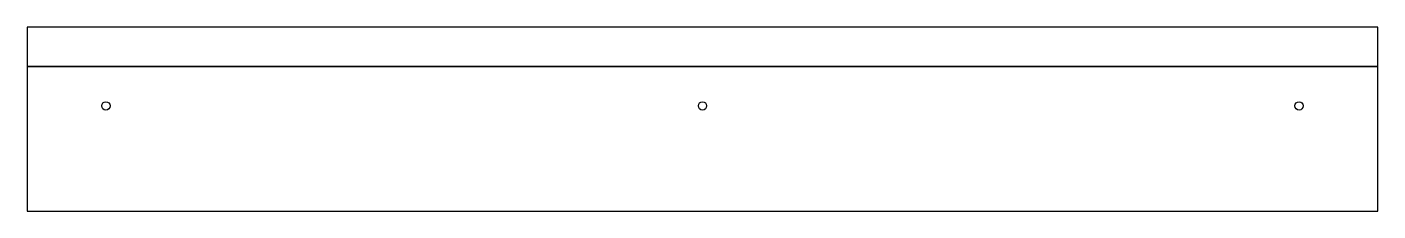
# Model space of a CAD drawing. Header units: inches. Extents: x -48.9 to -23.2, y 71.1 to 74.6.
import ezdxf

# ---------------------------------------------------------------- set-up
doc = ezdxf.new("R2010")
doc.units = ezdxf.units.IN
doc.layers.get('0').update_dxf_attribs({"linetype": 'CONTINUOUS'})

msp = doc.modelspace()

# ---------------------------------------------------------------- linework, layer by layer
for p, q in [((-48.928, 73.072), (-48.928, 71.072)), ((-23.241, 71.072), (-23.241, 73.072)), ((-48.928, 71.072), (-23.241, 71.072))]:
    msp.add_line(p, q)
for points in [[(-48.928, 73.822), (-23.241, 73.822), (-23.241, 74.572), (-48.928, 74.572)], [(-48.928, 71.072), (-23.241, 71.072), (-23.241, 73.822), (-48.928, 73.822)]]:
    msp.add_lwpolyline(points, close=True)
for centre in [(-47.428, 73.072), (-36.084, 73.072), (-24.741, 73.072)]:
    msp.add_circle(centre, 0.0787)

doc.saveas('drawing.dxf')
